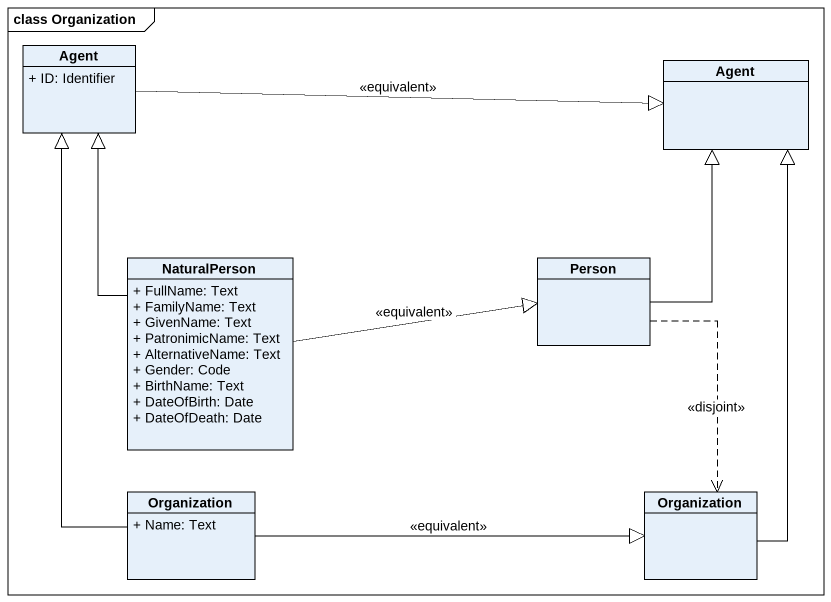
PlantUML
@startuml
mainframe class Organization
hide circle
hide empty members
skinparam classAttributeIconSize 0
class "Agent" as Agent_ {
  + ID: Identifier
}
class "Agent" as Agent__2
class NaturalPerson {
  + FullName: Text
  + FamilyName: Text
  + GivenName: Text
  + PatronimicName: Text
  + AlternativeName: Text
  + Gender: Code
  + BirthName: Text
  + DateOfBirth: Date
  + DateOfDeath: Date
}
class "Person" as Person_
class Organization {
  + Name: Text
}
class "Organization" as Organization_2
Agent_ -right-|> Agent__2 : <<equivalent>>
NaturalPerson -up-|> Agent_
NaturalPerson -right-|> Person_ : <<equivalent>>
Person_ -up-|> Agent__2
Person_ ..> Organization_2 : <<disjoint>>
Organization -up-|> Agent_
Organization -right-|> Organization_2 : <<equivalent>>
Organization_2 -up-|> Agent__2
@enduml
